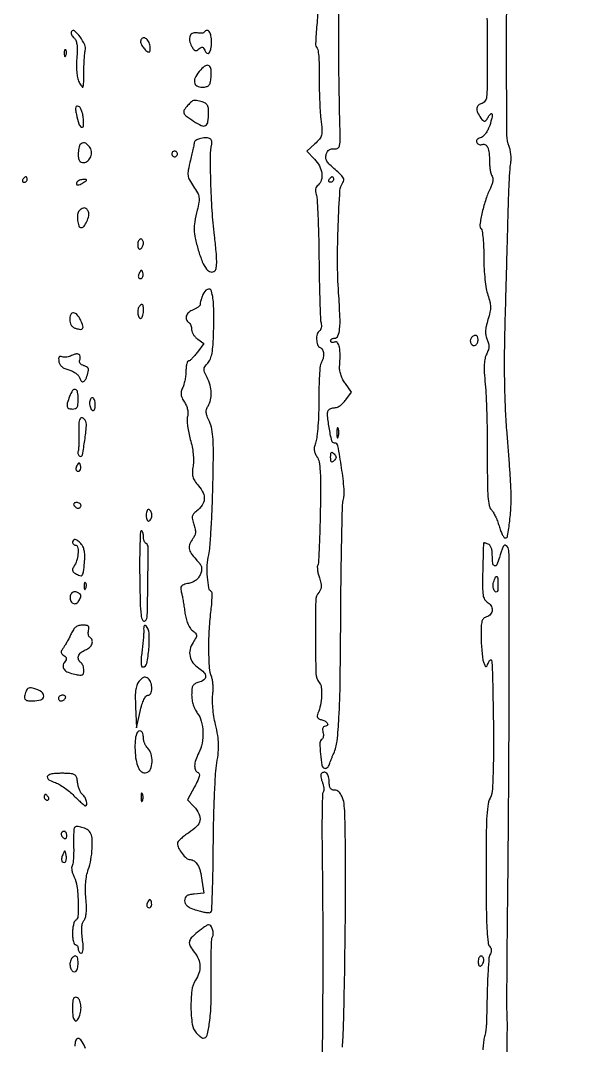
# Model space of a CAD drawing. Extents: x 0 to 5034, y 0 to 2560.
# Drawn here: x 352.7 to 552.5, y 1279.4 to 1641.1 of the extents above; entities that cross this region are included whole.
import ezdxf

# ---------------------------------------------------------------- set-up
doc = ezdxf.new("R2010")
doc.units = 0

msp = doc.modelspace()

# ---------------------------------------------------------------- linework, layer by layer
for points in [[(1321.157236, 2312.214958, -0.000002), (1342.798547, 2311.977339, -0.000002), (1365, 2311.733402, -0.001584)], [(524.231731, 1268.275693, -0.000329), (524.261551, 1279.4983, -0.001846), (524.303604, 1285.5, 0.004924), (524.304766, 1286.865694, 0.002888), (524.280622, 1288.5, 0.002888), (524.237591, 1290.134284, 0.004914), (524.180297, 1291.5, -0.014358), (524.129306, 1293.712624, -0.000288), (524.199388, 1304.928125, -0.000683), (524.306698, 1318.029339, -0.000459), (524.463516, 1333, 0.000749), (524.634534, 1350.283462, 0.000472), (524.785012, 1370.471875, 0.000473), (524.895484, 1390.328137, 0.000869), (524.94203, 1406.5, -0.000002), (524.957967, 1420.439069, -0.000002), (524.972858, 1433.372917, -0.000002), (524.985445, 1444.229163, -0.000017), (524.99096, 1448.833333, 0.016378), (524.825378, 1454.084874, 0.212139), (523.938335, 1455.778982, 0.498299), (522.811728, 1455.486256, 0.029628), (521.475594, 1451.620475, -0.028872), (520.597081, 1449.06622, -0.406506), (519.788257, 1448.715068, -0.286798), (519.135919, 1449.573917, -0.022749), (519, 1452.559678, 0.037671), (518.89776, 1453.914752, 0.056352), (518.589168, 1455.060016, 0.069637), (518.111109, 1455.905051, 0.138501), (517.5, 1456.361626, 0.013838), (516.918401, 1456.566531, 0.022587), (516.413895, 1456.703929, 0.018613), (516.014137, 1456.77812, 0.343267), (515.909005, 1456.718615, 0.091206), (515.869859, 1456.537192, 0.000194), (515.783464, 1453.678985, 0.001326), (515.695939, 1450.459172, 0.000822), (515.609412, 1446.677929, 0.005253), (515.549597, 1441.103017, 0.036687), (515.748386, 1438.389145, 0.085397), (516.255954, 1436.84115, 0.149136), (517.200407, 1435.892746, -0.129451), (518.502532, 1434.682441, -0.15193), (518.938884, 1433.061118, -0.165669), (518.369305, 1431.579469, -0.156166), (517, 1430.710251, 0.126783), (515.944437, 1430.122584, 0.139489), (515.350592, 1429.116878, 0.058749), (515.092263, 1427.268138, 0.007935), (515.070285, 1423.34362, 0.010661), (515.157719, 1420.576886, 0.011987), (515.362181, 1417.922813, 0.011307), (515.640551, 1415.679754, 0.061333), (515.965276, 1414.5, 0.014696), (516.508402, 1413.285422, 0.360125), (516.82094, 1413.142247, 0.22476), (517.143811, 1413.416374, 0.007479), (517.831604, 1415, -0.207569), (518.319431, 1415.469912, -0.463863), (518.711373, 1415.250019, -0.038068), (518.938072, 1413.28357, -0.003716), (519.087586, 1408.5, -0.002915), (519.402587, 1390.98552, -0.008217), (519.350173, 1378.741032, -0.007918), (519.030184, 1369.990345, -0.095968), (518.222466, 1366.742348, 0.076045), (517.387647, 1363.874729, 0.022491), (516.991404, 1359.306175, 0.009946), (516.819641, 1351.374181, 0.001093), (516.827399, 1333.179179, 0.004334), (516.914484, 1325.460569, 0.010962), (517.14947, 1319.852085, 0.009333), (517.48885, 1315.74589, 0.148987), (518.022421, 1314.472984, -0.070761), (518.417064, 1313.831377, -0.073533), (518.61061, 1313.113504, -0.077728), (518.583291, 1312.406078, -0.095281), (518.33609, 1311.793805, 0.122023), (517.825391, 1310.307053, 0.007509), (517.481586, 1305.606321, 0.008097), (517.19851, 1298.837441, 0.002415), (516.983758, 1288.5, -0.012493), (516.916544, 1286.858599, -0.012765), (516.767611, 1285.234375, -0.012611), (516.566946, 1283.832633, -0.050794), (516.337486, 1283, 0.057315), (516.09763, 1282.083267, 0.008446), (515.859188, 1280.178125, 0.009436), (515.657116, 1277.907168, 0.007984)], [(457.75722, 1646.235704, 0.00698), (457.129636, 1639.608548, 0.006686), (456.681901, 1632.944432, 0.183465), (457.207201, 1631.299919, -0.138357), (457.575672, 1630.421325, -0.010819), (457.833214, 1627.867385, -0.014094), (457.990921, 1624.758079, -0.010297), (457.997481, 1621.299919, 0.007932), (457.986657, 1617.479, 0.005938), (458.09149, 1613.270979, 0.006006), (458.284917, 1609.310071, 0.013643), (458.548581, 1606.324692, -0.010437), (458.912393, 1602.486357, -0.076889), (458.765998, 1600.656817, -0.113689), (458.081131, 1599.273556, -0.034327), (456.46434, 1597.554531), (453.664448, 1594.959679), (456.332224, 1592.175121, -0.070074), (458.059749, 1589.775984, -0.088), (458.890563, 1587.169756, -0.105139), (458.709008, 1584.79985, -0.149117), (457.554202, 1583.044983, 0.078024), (456.967507, 1582.379205, 0.093899), (456.659059, 1581.60551, 0.084388), (456.637736, 1580.707097, 0.051057), (456.898239, 1579.672539, -0.073536), (457.220121, 1578.099919, -0.002803), (457.516406, 1572.116308, -0.00498), (457.757407, 1565.011923, -0.003482), (457.893507, 1557, 0.002313), (458.010832, 1548.990284, 0.003317), (458.194739, 1541.892984, 0.001797), (458.411544, 1535.895607, 0.050953), (458.630497, 1534.359094, -0.051341), (458.753568, 1533.490621, -0.057902), (458.688357, 1532.650822, -0.066326), (458.456012, 1531.962694, -0.140701), (458.081027, 1531.550077, 0.190838), (457.24671, 1530.429692, 0.076934), (457.034832, 1528.500238, 0.078414), (457.414582, 1526.633572, 0.215021), (458.339724, 1525.699877, -0.19584), (459.156355, 1524.934223, -0.095712), (459.501425, 1523.524005, -0.078461), (459.316227, 1521.807321, -0.072504), (458.611169, 1520.179876, 0.118282), (458.296326, 1519.223738, 0.005639), (458.054203, 1515.836243, 0.008981), (457.882953, 1511.772275, 0.006322), (457.830303, 1507.197457, -0.008389), (457.756671, 1502.490635, -0.009761), (457.524317, 1498.021321, -0.008879), (457.187668, 1494.258129, -0.056309), (456.769997, 1492.385763, 0.029314), (456.30535, 1490.728597, 0.073162), (456.219241, 1489.47701, 0.084338), (456.498564, 1488.362901, 0.049311), (457.175106, 1487.160389, -0.111589), (457.929723, 1485.318058, -0.026905), (458.302916, 1482.020689, -0.015974), (458.444589, 1476.766618, -0.003243), (458.337656, 1467.446535, -0.002996), (458.17441, 1460.631932, -0.004611), (457.943457, 1454.738062, -0.001643), (457.681462, 1449.672404, -0.125303), (457.439654, 1448.902358, 0.14555), (457.283454, 1448.325656, 0.026166), (457.369888, 1447.203702, 0.02629), (457.617212, 1445.858123, 0.021111), (458.019225, 1444.441748, -0.02071), (458.542522, 1442.603667, -0.064929), (458.678465, 1441.329255, -0.091951), (458.467218, 1440.322324, -0.07578), (457.900735, 1439.380393, 0.169199), (456.739834, 1436.272658, 0.006154), (456.612084, 1423.459648, 0.006182), (456.80039, 1410.652002, 0.167968), (457.975182, 1407.529904, -0.148538), (458.682567, 1405.846484, -0.035953), (458.77726, 1402.793711, -0.037019), (458.393775, 1399.47003, -0.055941), (457.53196, 1396.690345, 0.060231), (457.260176, 1395.786487, 0.173301), (457.370222, 1395.150804, 0.155436), (457.872189, 1394.68525, 0.045932), (458.870119, 1394.323714, -0.069577), (460.217397, 1393.762479, -0.157782), (460.940405, 1392.945042, -0.348296), (460.767758, 1392.293745, -0.161729), (459.883369, 1392, 0.196983), (459.496111, 1391.841275, 0.126681), (459.242817, 1391.419485, 0.086541), (459.167635, 1390.775012, 0.049856), (459.289489, 1390.000996, -0.043736), (459.42615, 1389.196966, -0.053176), (459.406826, 1388.433544, -0.06218), (459.246094, 1387.818859, -0.160677), (458.954858, 1387.472101, 0.259229), (458.234242, 1386.183597, 0.0217), (458.395579, 1382.227125, 0.021388), (458.896482, 1378.301669, 0.276586), (459.81901, 1377.226997, 0.15334), (460.31454, 1377.218353, 0.099253), (460.826007, 1377.48771, 0.081533), (461.27612, 1377.995248, 0.062789), (461.590152, 1378.666842, -0.009841), (461.881363, 1379.512464, -0.00522), (462.273626, 1380.54901, -0.005192), (462.696944, 1381.600912, -0.00802), (463.086672, 1382.5, 0.078553), (464.283265, 1386.852752, 0.01525), (464.944736, 1395.001533, 0.009422), (465.357453, 1408.035097, 0.001795), (465.576163, 1431.755386, -0.001631), (465.704826, 1446.224727, -0.00245), (465.920127, 1458.847314, -0.000986), (466.179074, 1469.666926, -0.055056), (466.452596, 1471.66715, 0.08428), (466.766884, 1475.701688, 0.014883), (465.853175, 1483.267666, 0.008098), (464.55244, 1491.024553, 0.361762), (463.380691, 1492, -0.349922), (462.380697, 1492.797489, -0.015485), (461.468677, 1497.454085, -0.017324), (460.864074, 1502.15929, -0.223239), (461.449642, 1503.782976, -0.084531), (461.825504, 1504.049459, -0.036488), (462.398535, 1504.275106, -0.03477), (463.057915, 1504.431357, -0.038777), (463.708849, 1504.487246, 0.122399), (464.451788, 1504.678312, 0.038919), (465.419207, 1505.302644, 0.03619), (466.428495, 1506.193683, 0.033257), (467.329907, 1507.24516), (469.383274, 1509.990319), (467.183781, 1512.965293, -0.041381), (466.346837, 1514.31844, -0.033857), (465.678597, 1515.883593, -0.035019), (465.25717, 1517.431446, -0.066177), (465.175032, 1518.720134, 0.015365), (465.335772, 1522.972592, 0.048215), (465.081109, 1525.81671, 0.102707), (464.455137, 1527.338021, 0.348725), (463.5, 1527.638374, -0.055937), (462.925634, 1527.488865, -0.100118), (462.440625, 1527.516384, -0.147206), (462.122486, 1527.710807, -0.184534), (462, 1528.031385, -0.141461), (462.106637, 1528.400756, -0.099792), (462.40638, 1528.715469, -0.084744), (462.854643, 1528.927461, -0.068272), (463.383423, 1529, 0.301428), (464.583059, 1529.795486, 0.07775), (465.174198, 1532.164446, 0.033158), (465.276592, 1536.603798, 0.005734), (464.816882, 1545, -0.015858), (464.433472, 1556.124713, -0.01056), (464.667982, 1568.881157, -0.005071), (465.2731, 1581.06077, -0.154672), (466.353172, 1583.872967, 0.163665), (466.660374, 1584.716765, 0.141667), (466.420129, 1585.631793, 0.068498), (465.498404, 1586.783331, 0.015155), (463.608605, 1588.470139, -0.01772), (461.667788, 1590.220456, -0.069281), (460.676144, 1591.489809, -0.112634), (460.32078, 1592.636498, -0.096177), (460.466988, 1593.895989, -0.060464), (460.911685, 1594.870478, -0.109378), (461.517273, 1595.499043, -0.113307), (462.315525, 1595.799938, -0.068066), (463.332882, 1595.798817, 0.174662), (464.536885, 1596.053947, 0.213284), (465.177089, 1596.99806, 0.047284), (465.367014, 1599.334572, 0.00275), (465.23163, 1606.5, -0.002892), (464.892125, 1624.742451, -0.005208), (464.856086, 1639.70261, -0.00623), (465.117193, 1652.458281, -0.008629)], [(517.107323, 1641.94515, -0.004199), (517.179404, 1633.653423, -0.000589), (517.165238, 1617.60729, -0.024284), (516.989557, 1614.139637, -0.145707), (516.354496, 1612.588311, -0.160632), (514.995874, 1611.709172, 0.161852), (513.915108, 1611.006175, 0.185652), (513.545882, 1609.83766, 0.109516), (514.015651, 1608.199281, 0.040758), (515.333837, 1606.182334, 0.080682), (515.906129, 1605.649788, 0.254563), (516.410633, 1605.604317, 0.141733), (516.938632, 1606.040305, 0.023106), (517.643167, 1607.182334, -0.091333), (518.483012, 1608.20257, -0.620994), (518.930281, 1608.007368, -0.079871), (518.731509, 1606.232788, -0.019009), (517.82471, 1603.39179, -0.043058), (517.232615, 1602.111037, -0.042853), (516.429097, 1600.948434, -0.046332), (515.546397, 1600.061494, -0.110299), (514.724095, 1599.6381, 0.058318), (514.007141, 1599.358136, 0.110629), (513.539083, 1598.956519, 0.15182), (513.372475, 1598.485445, 0.149137), (513.500535, 1597.999134, 0.097917), (513.868077, 1597.603644, 0.08117), (514.382759, 1597.345553, 0.079579), (514.962695, 1597.261459, 0.088124), (515.518392, 1597.368684, -0.239889), (516.574946, 1597.257899, -0.154362), (517.37473, 1596.287155, -0.072353), (517.862588, 1594.279477, -0.022441), (518.015313, 1591.168213, 0.020814), (518.084217, 1589.664677, 0.021155), (518.277863, 1588.180278, 0.021503), (518.555629, 1586.908464, 0.076849), (518.887599, 1586.147629, -0.117682), (519.142865, 1585.403671, -0.057049), (519.124932, 1584.392089, -0.048188), (518.851777, 1583.214881, -0.034623), (518.333859, 1581.967416, 0.036457), (516.739977, 1578.088311, 0.023601), (515.446052, 1573.409058, 0.016426), (514.602614, 1569.017279, 0.237128), (515.070629, 1567.55, -0.162789), (515.438347, 1566.792013, -0.009348), (515.726997, 1564.18412, -0.01346), (515.93243, 1561.00954, -0.009426), (516, 1557.425727, 0.012601), (516.099711, 1553.46983, 0.014282), (516.399076, 1549.686459, 0.015149), (516.850862, 1546.42913, 0.042794), (517.426764, 1544.207573, -0.024365), (518.130111, 1541.854598, -0.059428), (518.351813, 1540.061637, -0.055341), (518.152388, 1538.191922, -0.018878), (517.464097, 1535.546963, 0.01809), (516.839481, 1533.162122, 0.045781), (516.610036, 1531.386158, 0.059636), (516.732408, 1529.899836, 0.056622), (517.20174, 1528.456573, -0.040913), (517.680694, 1527.126937, -0.075497), (517.810264, 1525.987793, -0.074584), (517.596182, 1524.852259, -0.039061), (517.017234, 1523.532201, 0.072557), (516.433937, 1521.916903, 0.03837), (516.167839, 1519.798759, 0.026549), (516.181722, 1516.915276, 0.009355), (516.498322, 1512.790744, -0.012809), (516.800504, 1508.462483, -0.00385), (517.040713, 1501.863894, -0.003856), (517.196181, 1494.453236, -0.004175), (517.231647, 1487.235277, 0.003255), (517.259563, 1478.151941, 0.016444), (517.474843, 1473.085965, 0.026536), (517.878622, 1469.958932, 0.152139), (518.6464, 1468.496457, -0.066183), (519.296465, 1467.647039, -0.019989), (520.049889, 1466.203654, -0.019645), (520.773575, 1464.500639, -0.020182), (521.354224, 1462.76118, 0.0194), (521.89636, 1461.128601, 0.028828), (522.506375, 1459.751722, 0.028155), (523.102608, 1458.736417, 0.250956), (523.543975, 1458.5, 0.368907), (524.407851, 1459.237786, 0.010283), (525.128001, 1464.478461, 0.018727), (525.589982, 1470.348039, 0.021165), (525.583047, 1476, 0.005689), (525.415488, 1479.047434, 0.001243), (525.054231, 1484.290625, 0.001294), (524.605549, 1490.3539, 0.001241), (524.11939, 1496.5, -0.009841), (523.636938, 1504.304665, -0.006441), (523.373975, 1513.315605, -0.005975), (523.331234, 1523.159669, -0.005154), (523.516518, 1533.5, 0.000208), (523.783344, 1543.09269, 0.000152), (524.071752, 1553.7375, 0.000154), (524.338679, 1563.817702, 0.000342), (524.534485, 1571.5, -0.002752), (524.727138, 1577.855778, -0.003499), (524.978238, 1583.71844, -0.002746), (525.250022, 1588.628527, -0.028846), (525.487838, 1590.626605, 0.040988), (525.620731, 1592.033032, 0.025994), (525.555366, 1593.678829, 0.026058), (525.320759, 1595.299331, 0.043071), (524.936266, 1596.626605, -0.090073), (524.166642, 1600.663341, -0.001314), (524.017636, 1625.077201, -0.003809), (524.112753, 1648.03588, -0.015462)], [(466.122833, 1278.809222, 0.013555), (466.516196, 1285.679494, 0.002685), (466.820749, 1298, 0.001702), (467.122149, 1316.906488, 0.002384), (467.253373, 1333.798413, 0.002688), (467.218128, 1348.639955, 0.004335), (467.010613, 1361.276649, 0.029667), (466.711765, 1364.808776, 0.067985), (465.976501, 1367.370693, 0.105541), (464.850992, 1368.928876, 0.185101), (463.38742, 1369.494665, -0.091669), (462.494127, 1369.66244, -0.158176), (461.912699, 1370.134771, -0.110981), (461.593665, 1370.998693, -0.033186), (461.5, 1372.408367, 0.059895), (461.282941, 1374.213865, 0.125861), (460.622925, 1375.452162, 0.219846), (459.71118, 1375.835369, 0.189851), (458.751344, 1375.418011, 0.183643), (458.571205, 1375.016957, 0.0404), (458.587984, 1374.248732, 0.036945), (458.755561, 1373.308902, 0.028261), (459.070998, 1372.313261, -0.033696), (459.384115, 1371.28634, -0.036371), (459.546578, 1370.252538, -0.039114), (459.551043, 1369.355139, -0.120671), (459.365344, 1368.782122, 0.133149), (459.109431, 1367.920876, 0.001662), (458.989179, 1362.131441, 0.004756), (458.935806, 1355.401883, 0.003081), (458.996092, 1347.616038, -0.002508), (459.19999, 1324.676021, -0.001964), (459.1986, 1299.782327, -0.002001), (459.01122, 1276.315471, -0.004202)], [(375.611648, 1278.387032, 0.036797), (374.415114, 1280.746433, 0.141709), (373.220475, 1281.851247, 0.382045), (372.344548, 1281.613486, 0.12993), (371.896533, 1280.25, 0.015221), (371.865624, 1279.170134, 0.001776)]]:
    msp.add_lwpolyline(points, format="xyb")
for points in [[(370.637017, 1637.221699, 0.148108), (370.511897, 1636.750403, 0.082758), (370.630652, 1636.163731, 0.070093), (370.967614, 1635.553932, 0.05839), (371.47896, 1635.017461, -0.123844), (372.146029, 1634.1057, -0.061841), (372.518294, 1632.715725, -0.039477), (372.638972, 1630.681138, -0.01265), (372.502768, 1627.654155, 0.016411), (372.394235, 1624.75716, 0.02983), (372.524472, 1622.392189, 0.036831), (372.887976, 1620.484429, 0.064487), (373.499383, 1619, 0.027398), (374.358046, 1617.672909, 0.583487), (374.731626, 1617.715927, 0.095325), (374.924295, 1618.621215, 0.00286), (374.978219, 1622.5, -0.006962), (375.032246, 1624.943758, -0.0075), (375.15386, 1627.325, -0.007142), (375.317941, 1629.363671, -0.03524), (375.507209, 1630.5, 0.170809), (375.299486, 1632.512426, 0.046484), (373.647268, 1635.305919, 0.056199), (371.74837, 1637.388524, 0.463608)], [(395, 1633.7, 0.120762), (395.269738, 1632.59947, 0.052673), (396.107029, 1631.337984, 0.052786), (397.15279, 1630.315583, 0.168732), (398.061328, 1630, 0.332265), (398.284443, 1630.166666, 0.053652), (398.388006, 1630.734375, 0.041384), (398.380352, 1631.541527, 0.024175), (398.244751, 1632.5, 0.104617), (397.595743, 1634.046422, 0.153881), (396.439783, 1634.942818, 0.283173), (395.455227, 1634.745628, 0.208242)], [(417.568102, 1637.110192, -0.151671), (417.205379, 1636.794505, -0.064805), (416.581835, 1636.611349, -0.055776), (415.813469, 1636.576877, -0.047329), (415.011156, 1636.707334, 0.152393), (413.475244, 1636.635583, 0.206758), (412.477825, 1635.693433, 0.148384), (412.29015, 1634.017211, 0.077222), (412.992735, 1632.013574, 0.031386), (413.642106, 1630.964218, 0.149576), (414.194114, 1630.538499, 0.201965), (414.790291, 1630.561509, 0.063982), (415.557906, 1631.048057, -0.040242), (416.302862, 1631.571256, -0.187122), (416.811927, 1631.654389, -0.20354), (417.217071, 1631.371417, -0.048315), (417.592952, 1630.618368, 0.143859), (418.357528, 1629.617122, 0.395872), (419.162239, 1629.714978, 0.134333), (419.807604, 1631.126504, 0.040464), (420, 1633.5, 0.043976), (419.805508, 1635.707088, 0.104632), (419.19107, 1637.226463, 0.273459), (418.380487, 1637.612167, 0.236118)], [(368.078947, 1629.416667, 0.018894), (368.137993, 1628.670344, 0.168741), (368.279315, 1628.37858, 0.470617), (368.461564, 1628.395823, 0.054073), (368.683114, 1628.8125, 0.051402), (368.839148, 1629.359369, 0.05415), (368.876576, 1629.916927, 0.060344), (368.797407, 1630.402231, 0.126455), (368.604167, 1630.729167, 0.296942), (368.385309, 1630.77538, 0.208169), (368.200665, 1630.592839, 0.077125), (368.089945, 1630.112848, 0.028489)], [(416.186756, 1623.698793, 0.057304), (414.421029, 1621.325784, 0.15537), (413.974825, 1619.301428, 0.249896), (414.83219, 1617.995914, 0.136238), (416.75, 1617.548614, 0.045572), (418.232661, 1617.746601, 0.154603), (419.064151, 1618.234464, 0.130775), (419.542142, 1619.167728, 0.028911), (419.822842, 1620.958793, 0.040251), (419.87118, 1623.769846, 0.218836), (419.166846, 1625.077262, 0.309653), (417.938502, 1625.132816, 0.065399)], [(372.366964, 1607.915179, 0.024163), (373.177986, 1604.68118, 0.184451), (374.120874, 1603.463347, 0.557662), (374.813514, 1603.815402, 0.040954), (374.816826, 1606.4227, 0.030288), (374.592624, 1608.000536, 0.043003), (374.190761, 1609.358798, 0.050689), (373.674556, 1610.362793, 0.170815), (373.098214, 1610.806629, 0.143414), (372.468748, 1610.827401, 0.274389), (372.123912, 1610.481116, 0.09696), (372.077155, 1609.622308, 0.014618)], [(411.654988, 1611.171259, 0.037101), (410.369826, 1609.520109, 0.238622), (410.248288, 1608.501392, 0.145142), (410.99878, 1607.489204, 0.011918), (413.703154, 1605.555744, 0.036823), (416.405121, 1603.997075, 0.249288), (417.896589, 1604.055265, 0.231322), (418.755997, 1605.342884, 0.032262), (418.984687, 1608.633369, 0.035258), (418.881468, 1610.204579, 0.101075), (418.520978, 1611.231662, 0.124625), (417.840203, 1611.910277, 0.068608), (416.75, 1612.369714, 0.013844), (414.679072, 1612.863686, 0.10981), (413.700278, 1612.851668, 0.12963), (412.891292, 1612.421365, 0.022145)], [(415.75, 1599.321113, 0.033341), (415.077447, 1599.092365, 0.043894), (414.503599, 1598.791983, 0.050633), (414.09686, 1598.468985, 0.188662), (413.964378, 1598.176676, -0.039243), (413.902643, 1597.708256, -0.001579), (413.540613, 1596.031466, -0.002764), (413.094248, 1594.047758, -0.001953), (412.571794, 1591.824058, 0.011592), (411.804345, 1588.249469, 0.076814), (411.740701, 1586.430553, 0.096529), (412.245321, 1584.859625, 0.023397), (413.677666, 1582.523729, -0.022728), (415.059636, 1580.276741, -0.088042), (415.588068, 1578.735594, -0.081663), (415.574099, 1577.047811, -0.017931), (414.97567, 1574.199671, 0.016653), (414.098262, 1570.076157, 0.050519), (413.882485, 1567.219805, 0.049118), (414.241199, 1564.334968, 0.015095), (415.336504, 1560.081877, 0.025005), (416.758396, 1555.960829, 0.072824), (418.270501, 1553.366007, 0.160429), (419.760916, 1552.39033, 0.267863), (421.167452, 1552.767452, 0.167744), (421.699881, 1553.861261, 0.032643), (421.82306, 1556.084534, 0.021171), (421.642141, 1559.54388, 0.005165), (421.043937, 1565.224595, -0.012463), (420.241428, 1574.085336, -0.008837), (419.765183, 1584.056927, -0.007099), (419.620458, 1593.185509, -0.053817), (420.074896, 1597.461685, 0.136605), (420.002531, 1598.705271, 0.211862), (419.28339, 1599.481558, 0.126424), (417.860622, 1599.703186, 0.041074)], [(373.666667, 1597.333333, 0.12431), (373.408273, 1596.900353, 0.025624), (373.195833, 1596.030208, 0.025482), (373.048954, 1594.96693, 0.021582), (373, 1593.833333, 0.034738), (373.095737, 1592.457001, 0.115437), (373.420525, 1591.616516, 0.158823), (374.013824, 1591.158737, 0.085748), (374.932612, 1591, 0.178872), (376.429256, 1591.553114, 0.128809), (377.453795, 1593.029712, 0.119325), (377.667449, 1594.914879, 0.142975), (376.960174, 1596.547988, 0.041616), (376.02411, 1597.501989, 0.119976), (375.204969, 1597.92107, 0.161303), (374.436586, 1597.855003, 0.095231)], [(406, 1594, 0.099038), (406.076342, 1593.618362, 0.097945), (406.29375, 1593.29375, 0.097945), (406.618362, 1593.076342, 0.099038), (407, 1593, 0.099038), (407.381638, 1593.076342, 0.097945), (407.70625, 1593.29375, 0.097945), (407.923658, 1593.618362, 0.099038), (408, 1594, 0.099038), (407.923658, 1594.381638, 0.097945), (407.70625, 1594.70625, 0.097945), (407.381638, 1594.923658, 0.099038), (407, 1595, 0.099038), (406.618362, 1594.923658, 0.097945), (406.29375, 1594.70625, 0.097945), (406.076342, 1594.381638, 0.099038)], [(353.5, 1585, 0.082592), (353.343488, 1584.6179, 0.161196), (353.3746, 1584.29375, 0.182303), (353.586039, 1584.078288, 0.108972), (353.940983, 1584, 0.093332), (354.345238, 1584.076123, 0.09642), (354.688914, 1584.29375, 0.099167), (354.918938, 1584.618444, 0.105053), (355, 1585, 0.042167), (354.967655, 1585.382849, 0.061769), (354.870461, 1585.70625, 0.081139), (354.727648, 1585.92554, 0.210953), (354.559017, 1586, 0.151918), (354.34829, 1585.934461, 0.038439), (354.066025, 1585.70625, 0.035638), (353.768994, 1585.382774, 0.029505)], [(372.5, 1584, 0.175918), (372.366526, 1583.359022, 0.372932), (372.722292, 1583.050802, 0.110887), (373.680839, 1583.266028, 0.03301), (375, 1584, 0.010223), (375.842749, 1584.569384, 0.295079), (375.935744, 1584.800669, 0.343021), (375.761472, 1584.953006, 0.012098), (374.809017, 1584.984687, 0.053738), (374.116349, 1584.916365, 0.049393), (373.433213, 1584.701752, 0.052761), (372.859627, 1584.382022, 0.101161)], [(463, 1585, -0.105053), (462.918938, 1584.618444, -0.099167), (462.688914, 1584.29375, -0.09642), (462.345238, 1584.076123, -0.093332), (461.940983, 1584, -0.108972), (461.586039, 1584.078288, -0.182303), (461.3746, 1584.29375, -0.161196), (461.343488, 1584.6179, -0.082592), (461.5, 1585, -0.029505), (461.768994, 1585.382774, -0.035638), (462.066025, 1585.70625, -0.038439), (462.34829, 1585.934461, -0.151918), (462.559017, 1586, -0.210953), (462.727648, 1585.92554, -0.081139), (462.870461, 1585.70625, -0.061769), (462.967655, 1585.382849, -0.042167)], [(373.348514, 1573.948514, 0.17433), (372.748994, 1572.675741, 0.054455), (372.778529, 1570.533214, 0.056729), (373.247103, 1568.584058, 0.315246), (374.081393, 1568, 0.238058), (375.074699, 1568.501341, 0.0527), (376.069003, 1570.195773, 0.052687), (376.716839, 1572.150128, 0.146335), (376.608388, 1573.578141, 0.086896), (376.030741, 1574.542319, 0.188316), (375.278913, 1574.938907, 0.163374), (374.375571, 1574.745653, 0.062771)], [(394, 1561.940983, 0.047867), (394.071541, 1561.195401, 0.104212), (394.29375, 1560.66835, 0.181468), (394.621877, 1560.441401, 0.202618), (395, 1560.5, 0.08825), (395.382836, 1560.842344, 0.053305), (395.70625, 1561.359775, 0.051278), (395.925833, 1561.961978, 0.061875), (396, 1562.559017, 0.067639), (395.925146, 1563.109818, 0.08433), (395.70625, 1563.576711, 0.09965), (395.38134, 1563.888931, 0.142666), (395, 1564, 0.195654), (394.618015, 1563.844577, 0.086673), (394.29375, 1563.395164, 0.066561), (394.073608, 1562.729059, 0.0466)], [(394.582949, 1552.134215, 0.052326), (394.327923, 1551.604943, 0.061761), (394.20609, 1551.06291, 0.07231), (394.228156, 1550.59012, 0.149701), (394.399864, 1550.266802, 0.208213), (395.031223, 1550.018401, 0.228122), (395.610436, 1550.323111, 0.143258), (395.913564, 1551.144952, 0.097944), (395.787251, 1552.138246, 0.033951), (395.536207, 1552.749629, 0.286646), (395.294341, 1552.899578, 0.233206), (395.012891, 1552.759582, 0.024362)], [(416.975249, 1544.4349, 0.011216), (416.601912, 1543.382474, 0.012132), (416.286479, 1542.341401, 0.011699), (416.059142, 1541.438034, 0.055843), (416, 1540.910149, -0.185462), (415.83355, 1540.476838, -0.046244), (415.265625, 1539.953187, -0.040966), (414.457084, 1539.434307, -0.031347), (413.5, 1539, 0.087261), (411.966523, 1538.086196, 0.135206), (411.113662, 1536.81389, 0.175649), (411.147266, 1535.521727, 0.16227), (412, 1534.5, -0.108992), (412.38346, 1534.127649, -0.050738), (412.70625, 1533.510007, -0.046902), (412.9259, 1532.764304, -0.048217), (413, 1531.997687, 0.091829), (413.153672, 1531.168015, 0.04886), (413.622597, 1530.230831, 0.046381), (414.308643, 1529.336335, 0.053255), (415.119479, 1528.628867), (417.238958, 1527.144326), (415.051385, 1524.072163, -0.018687), (414.145535, 1522.895653, -0.024887), (413.232664, 1521.902448, -0.023646), (412.418234, 1521.172905, -0.172478), (411.931906, 1521, 0.285636), (411.571925, 1520.776084, 0.048608), (411.273747, 1519.985697, 0.040425), (411.067537, 1518.870232, 0.025504), (411, 1517.547053, -0.027631), (410.916751, 1516.041769, -0.019709), (410.664581, 1514.372246, -0.019979), (410.296433, 1512.794776, -0.039595), (409.858149, 1511.588017, 0.042366), (409.358071, 1510.187007, 0.093122), (409.276034, 1509.056743, 0.085384), (409.609558, 1507.912442, 0.03153), (410.442917, 1506.446775, -0.042904), (411.132796, 1505.166623, -0.049492), (411.555135, 1503.846464, -0.052545), (411.693516, 1502.542521, -0.061739), (411.541666, 1501.309988, 0.071478), (411.404231, 1499.98288, 0.020493), (411.570865, 1497.917412, 0.020177), (411.953088, 1495.576196, 0.020185), (412.522756, 1493.273726, -0.021115), (413.157406, 1490.688005, -0.024321), (413.536497, 1488.176814, -0.026328), (413.649024, 1485.860981, -0.040842), (413.477794, 1483.868563, 0.030614), (413.246069, 1481.693976, 0.079993), (413.425403, 1480.137266, 0.078169), (414.087669, 1478.694605, 0.028289), (415.443185, 1476.885152, -0.063328), (417.042268, 1474.406859, -0.132763), (417.455434, 1472.16873, -0.135657), (416.682888, 1470.059559, -0.067444), (414.715637, 1467.970821, 0.04419), (413.674696, 1466.963508, 0.129413), (413.238536, 1466.074467, 0.108056), (413.256546, 1464.988152, 0.025899), (413.764311, 1463.246253, -0.028006), (414.227408, 1461.632332, -0.071874), (414.324161, 1460.424487, -0.087784), (414.071732, 1459.387071, -0.058746), (413.451459, 1458.331252, 0.064938), (412.370839, 1456.438759, 0.134604), (412.166184, 1454.76311, 0.114778), (412.843864, 1453.039575, 0.040222), (414.535433, 1450.963015, -0.025772), (415.837358, 1449.455804, -0.092791), (416.416715, 1448.331639, -0.114229), (416.488144, 1447.20545, -0.049839), (416.095401, 1445.750923, -0.064938), (415.468424, 1444.583948, -0.070198), (414.57685, 1443.651276, -0.065667), (413.408403, 1442.956242, -0.047351), (411.962664, 1442.4918, 0.02462), (410.192964, 1442.010711, 0.153316), (409.436868, 1441.472153, 0.183739), (409.197496, 1440.652641, 0.038468), (409.434171, 1439.149173, -0.011759), (409.716064, 1437.823485, -0.00443), (410.05032, 1435.95632, -0.004385), (410.378401, 1433.91702, -0.005324), (410.648736, 1432, 0.029808), (411.026058, 1430.027905, 0.038338), (411.61579, 1428.27933, 0.043441), (412.368915, 1426.863106, 0.080868), (413.240429, 1425.902793, -0.028147), (414.404917, 1424.863331, -0.182395), (414.723632, 1424.159049, -0.145966), (414.534096, 1423.333762, -0.016104), (413.512931, 1421.660079, 0.086888), (412.446282, 1419.183599, 0.112475), (412.423221, 1416.717278, 0.1112), (413.473526, 1414.463809, 0.083473), (415.488255, 1412.599653, -0.059406), (417.317988, 1411.062512, -0.190005), (417.895359, 1409.60801, -0.244242), (417.273229, 1408.403496, -0.09252), (415.5, 1407.589356, 0.058836), (414.184736, 1407.089112, 0.146079), (413.453288, 1406.378309, 0.105143), (413.095438, 1405.221837, 0.022647), (413, 1403.115807, 0.039164), (413.137058, 1401.36868, 0.03672), (413.545273, 1399.6251, 0.038056), (414.181536, 1398.029624, 0.052793), (415, 1396.727129, -0.102432), (416.401293, 1393.915533, -0.055853), (416.96691, 1390.085562, -0.054247), (416.670967, 1386.058505, -0.074885), (415.493839, 1382.635693, 0.038081), (414.445044, 1380.186544, 0.073435), (414.060042, 1378.093034, 0.11137), (414.348209, 1376.566382, 0.208434), (415.25, 1375.723874, -0.264848), (415.67074, 1375.236889, -0.107885), (415.652425, 1374.330239, -0.05077), (415.146923, 1372.885544, -0.013136), (414.041035, 1370.677425), (411.58207, 1366.073769), (413.791035, 1363.722433, -0.072565), (415.575405, 1361.165648, -0.165551), (415.891137, 1358.863727, -0.149384), (414.734059, 1356.686002, -0.055741), (412, 1354.5, 0.021009), (410.468252, 1353.440545, 0.02784), (409.175, 1352.345077, 0.027588), (408.234249, 1351.349681, 0.17733), (408, 1350.709962, 0.120733), (408.39356, 1349.103848, 0.044953), (409.657339, 1347.134142, 0.043856), (411.194363, 1345.477479, 0.185894), (412.434259, 1345, -0.159758), (413.891125, 1344.522315, -0.104053), (415.081568, 1343.19144, -0.068276), (415.99504, 1340.944022, -0.028383), (416.624644, 1337.721865), (417.251904, 1333.145505), (413.875952, 1332.822752, 0.027596), (412.200332, 1332.568663, 0.099571), (411.212338, 1332.146095, 0.14976), (410.68565, 1331.482444, 0.093655), (410.5, 1330.5, 0.122294), (410.751924, 1329.485411, 0.105635), (411.458333, 1328.642035, 0.067245), (412.742145, 1327.891948, 0.022015), (414.804663, 1327.137996, 0.018029), (416.504214, 1326.666931, 0.025443), (418.049086, 1326.380297, 0.023653), (419.300063, 1326.273353, 0.208778), (419.804663, 1326.471196, 0.188507), (420.089122, 1327.120604, 0.001172), (420.335392, 1333.620556, 0.004541), (420.533073, 1341.093979, 0.002852), (420.63497, 1349.8332, -0.004324), (420.768837, 1358.99995, -0.004882), (421.059446, 1367.799254, -0.004476), (421.446428, 1375.273408, -0.026481), (421.890463, 1379.164261, 0.016403), (422.394701, 1382.910955, 0.033936), (422.492482, 1385.861332, 0.033276), (422.190469, 1388.834204, 0.015172), (421.421613, 1392.664261, -0.017391), (420.853366, 1395.561552, -0.015921), (420.468061, 1398.577828, -0.016247), (420.297123, 1401.299511, -0.046972), (420.41711, 1403.182294, 0.030359), (420.571744, 1404.774448, 0.023643), (420.552337, 1406.513686, 0.024181), (420.378241, 1408.137781, 0.052092), (420.056147, 1409.352322, -0.073107), (419.320097, 1412.685031, -0.014923), (419.068474, 1418.734632, -0.015922), (419.207167, 1425.628537, -0.017305), (419.786954, 1432.309601, 0.009848), (420.055781, 1434.949652, 0.015174), (420.173782, 1437.241739, 0.009514), (420.177656, 1439.118538, 0.255411), (419.939424, 1439.537438, -0.216375), (419.038486, 1440.879988, -0.023297), (418.585836, 1444.689264, -0.028787), (418.526195, 1448.910001, -0.044287), (419.006492, 1452.528968, 0.035385), (419.430695, 1455.34105, 0.004454), (419.861644, 1461.480972, 0.005216), (420.232819, 1468.79092, 0.004309), (420.479954, 1476.588596, 0.002767), (420.671613, 1487.519291, 0.016296), (420.5536, 1493.250239, 0.031626), (420.128289, 1496.88732, 0.06643), (419.255631, 1499.590125, -0.020708), (418.448819, 1501.479635, -0.069365), (418.150849, 1502.78971, -0.095863), (418.267867, 1503.88942, -0.065367), (418.790829, 1505.036672, 0.082482), (419.690819, 1507.203575, 0.066354), (419.934384, 1509.718407, 0.060644), (419.506162, 1512.421688, 0.049793), (418.4273, 1515.140587, -0.018635), (417.556276, 1516.990831, -0.113461), (417.371504, 1518.02522, -0.139255), (417.678215, 1518.932722, -0.033241), (418.676112, 1520.194602, 0.088417), (419.590062, 1521.655005, 0.049781), (420.176403, 1523.668772, 0.030695), (420.541418, 1526.633976, 0.00835), (420.751175, 1531.353675, 0.013587), (420.75611, 1540.467438, 0.063681), (419.954396, 1545.638203, 0.47344), (418.574425, 1546.230504, 0.184181)], [(394.666667, 1540.333333, 0.148246), (394.117117, 1539.305634, 0.068475), (394.025382, 1537.777653, 0.077107), (394.338097, 1536.446162, 0.305562), (395, 1536, 0.226478), (395.382936, 1536.182831, 0.074992), (395.70625, 1536.734375, 0.057076), (395.926884, 1537.542644, 0.038131), (396, 1538.5, 0.011827), (395.959636, 1540.206136, 0.146405), (395.746711, 1540.811817, 0.394613), (395.359821, 1540.886341, 0.056055)], [(370, 1535.567388, 0.061568), (370.134405, 1534.480015, 0.086534), (370.530979, 1533.588631, 0.091394), (371.185741, 1532.91813, 0.077067), (372.075361, 1532.476082, 0.040962), (373.81879, 1532.076222, 0.297778), (374.560414, 1532.421077, 0.223592), (374.670245, 1533.357486, 0.026089), (373.876926, 1535.370774, 0.066642), (372.686572, 1537.266832, 0.209597), (371.372612, 1537.924199, 0.309142), (370.374146, 1537.313442, 0.105938)], [(511.5, 1529, 0.144545), (511.228407, 1528.005022, 0.137775), (511.532901, 1527.000994, 0.173073), (512.249279, 1526.445281, 0.22115), (513.069098, 1526.542705, 0.159216), (513.740337, 1527.337303, 0.09745), (513.975841, 1528.552855, 0.119333), (513.719488, 1529.598328, 0.280205), (513.059017, 1530, 0.089642), (512.653442, 1529.926698, 0.053229), (512.2129, 1529.70625, 0.051032), (511.806203, 1529.382515, 0.06081)], [(370.667905, 1522.834026, -0.053079), (369.871849, 1522.493562, -0.042678), (368.96113, 1522.2968, -0.044184), (368.07799, 1522.262193, -0.079482), (367.370358, 1522.411375, 0.077185), (366.680716, 1522.560057, 0.253222), (366.272621, 1522.36906, 0.164373), (366.099139, 1521.829723, 0.032571), (366.181097, 1520.804162, 0.088964), (366.52257, 1519.781709, 0.090737), (367.196464, 1518.949671, 0.074633), (368.240831, 1518.294816, 0.039729), (369.686461, 1517.796979, -0.045778), (371.019977, 1517.319663, -0.053063), (372.175078, 1516.625299, -0.059055), (373.04651, 1515.788295, -0.095348), (373.535798, 1514.887209, 0.097961), (374.147316, 1513.774799, 0.369588), (374.871846, 1513.65428, 0.155808), (375.655971, 1514.551085, 0.029194), (376.415648, 1516.626035, 0.050642), (376.619833, 1517.679813, 0.144143), (376.475612, 1518.405731, 0.151468), (375.967871, 1518.915827, 0.057885), (375.023916, 1519.283495, -0.058299), (374.199266, 1519.605477, -0.114735), (373.67172, 1520.065546, -0.14054), (373.4638, 1520.642492, -0.108687), (373.564047, 1521.306309, 0.114317), (373.734323, 1522.525523, 0.254412), (373.231017, 1523.281901, 0.183905), (372.139737, 1523.415325, 0.067131)], [(369.975249, 1508.4349, 0.017605), (369.157383, 1506.032384, 0.130735), (369.11799, 1504.836023, 0.262002), (369.688346, 1504.210831, 0.079856), (371, 1504, 0.087745), (372.002462, 1504.177287, 0.177212), (372.607143, 1504.6875, 0.10769), (372.917816, 1505.67572, 0.022514), (373, 1507.5, 0.0419), (372.790974, 1509.989992, 0.283101), (372.010737, 1510.880913, 0.339584), (371.008859, 1510.509556, 0.049486)], [(377, 1506.059017, 0.046881), (377.074077, 1505.270704, 0.046318), (377.29375, 1504.50665, 0.050262), (377.616444, 1503.876024, 0.111412), (378, 1503.5, 0.253782), (378.384801, 1503.478234, 0.1651), (378.712684, 1503.794783, 0.083483), (378.931329, 1504.479336, 0.035659), (379, 1505.440983, 0.037227), (378.926934, 1506.420991, 0.055981), (378.70625, 1507.248289, 0.073461), (378.383082, 1507.813779, 0.230178), (378, 1508, 0.186414), (377.618213, 1507.852535, 0.089706), (377.29375, 1507.429836, 0.069539), (377.073784, 1506.801778, 0.049547)], [(373.196895, 1495.75, -0.009134), (373.252327, 1493.639161, -0.01073), (373.225371, 1491.638281, -0.009728), (373.133737, 1489.955029, -0.063215), (372.965393, 1489.125, 0.079212), (372.870915, 1488.568845, 0.088676), (372.960987, 1488.033574, 0.097596), (373.218523, 1487.602155, 0.121269), (373.603923, 1487.340359, 0.463801), (374.480879, 1487.8346, 0.011608), (375.336869, 1492.949257, 0.01494), (375.918936, 1498.090727, 0.160463), (375.436406, 1500.102898, 0.163826), (374.487599, 1500.889905, 0.383072), (373.693754, 1500.587497, 0.105331), (373.213584, 1498.820116, 0.024984)], [(464.194949, 1495.5, 0.012823), (464.235556, 1494.431793, 0.080377), (464.356533, 1493.900903, 0.597527), (464.51666, 1493.883358, 0.087174), (464.692991, 1494.269032, 0.037336), (464.832894, 1495.036634, 0.029507), (464.872264, 1495.880008, 0.030339), (464.814405, 1496.671085, 0.06278), (464.655937, 1497.269032, 0.31318), (464.47713, 1497.386009, 0.333666), (464.315079, 1497.257153, 0.052471), (464.212705, 1496.580113, 0.014395)], [(463.2, 1485.8, -0.051663), (462.601187, 1485.313616, -0.354955), (462.25, 1485.35, -0.180052), (462.04368, 1485.800928, -0.018208), (462, 1487, -0.018208), (462.04368, 1488.199072, -0.180052), (462.25, 1488.65, -0.354955), (462.601187, 1488.686384, -0.051663), (463.2, 1488.2, -0.049631), (463.734592, 1487.547259, -0.147822), (463.9, 1487, -0.147822), (463.734592, 1486.452741, -0.049631)], [(372.582949, 1484.134215, 0.052326), (372.327923, 1483.604943, 0.061761), (372.20609, 1483.06291, 0.07231), (372.228156, 1482.59012, 0.149701), (372.399864, 1482.266802, 0.208213), (373.031223, 1482.018401, 0.228122), (373.610436, 1482.323111, 0.143258), (373.913564, 1483.144952, 0.097944), (373.787251, 1484.138246, 0.033951), (373.536207, 1484.749629, 0.286646), (373.294341, 1484.899578, 0.233206), (373.012891, 1484.759582, 0.024362)], [(371.5, 1470, 0.06081), (371.806203, 1469.617485, 0.051032), (372.2129, 1469.29375, 0.053229), (372.653442, 1469.073302, 0.089642), (373.059017, 1469, 0.105429), (373.418051, 1469.076556, 0.099231), (373.723586, 1469.29375, 0.096318), (373.928382, 1469.618268, 0.092995), (374, 1470, 0.153634), (373.879982, 1470.381379, 0.097988), (373.542039, 1470.70625, 0.080552), (373.037096, 1470.925455, 0.062283), (372.440983, 1471, 0.066118), (371.889346, 1470.926733, 0.138808), (371.521475, 1470.70625, 0.191142), (371.392057, 1470.379648, 0.139169)], [(397, 1466.5, 0.034543), (397.068338, 1465.511996, 0.081563), (397.286475, 1464.809017, 0.162984), (397.614279, 1464.482113, 0.259199), (398, 1464.5, 0.085235), (398.382774, 1464.838188, 0.053414), (398.70625, 1465.342439, 0.051777), (398.925853, 1465.925537, 0.064269), (399, 1466.5, 0.064269), (398.925853, 1467.074463, 0.051777), (398.70625, 1467.657561, 0.053414), (398.382774, 1468.161812, 0.085235), (398, 1468.5, 0.259199), (397.614279, 1468.517887, 0.162984), (397.286475, 1468.190983, 0.081563), (397.068338, 1467.488004, 0.034543)], [(371, 1457, 0.099038), (371.076342, 1456.618362, 0.097945), (371.29375, 1456.29375, 0.097945), (371.618362, 1456.076342, 0.099038), (372, 1456, -0.35161), (372.781442, 1455.372952, -0.063545), (372.963971, 1453.382414, -0.054756), (372.611816, 1450.968738, -0.075275), (371.75, 1448.955919, 0.028998), (371.1528, 1447.854479, 0.131449), (371.025, 1447.141867, 0.172544), (371.284641, 1446.569199, 0.059282), (372, 1445.9848, 0.051388), (373.550769, 1445.208988, 0.315614), (374.369715, 1445.418323, 0.144378), (374.863098, 1446.516277, 0.011224), (375.230411, 1449.75, 0.021372), (375.337847, 1451.990354, 0.041519), (375.198707, 1453.774981, 0.052903), (374.815441, 1455.178885, 0.083144), (374.176117, 1456.25, 0.042437), (373.005354, 1457.412708, 0.116836), (371.971971, 1457.930509, 0.263689), (371.298021, 1457.733971, 0.195278)], [(394.675795, 1445.407874, 0.003149), (394.844551, 1435.805329, 0.023785), (395.168317, 1431.280511, 0.088844), (395.739886, 1429.407703, 0.508833), (396.604991, 1429.271658, 0.192914), (397.345953, 1431.003626, 0.002496), (397.564259, 1443.05314, 0.002057), (397.674065, 1455.239716, 0.26124), (396.962656, 1456.52308, -0.114546), (396.593297, 1456.889696, -0.049597), (396.28278, 1457.51343, -0.045547), (396.07128, 1458.272408, -0.045215), (396, 1459.059017, 0.036798), (395.945218, 1459.802384, 0.055444), (395.779688, 1460.429935, 0.072682), (395.537369, 1460.859325, 0.231892), (395.25, 1461.000335, 0.400983), (394.949444, 1460.713376, 0.002255), (394.771952, 1456.420188, 0.007513), (394.662293, 1451.386824, 0.004508)], [(521, 1441.8, -0.015997), (520.951961, 1440.29886, -0.104921), (520.75, 1439.577711, -0.346059), (520.39657, 1439.418886, -0.136187), (519.900663, 1439.699337, -0.105734), (519.528488, 1440.274001, -0.057476), (519.320107, 1441.092813, -0.053485), (519.294754, 1442.014225, -0.057055), (519.468051, 1442.899337, -0.020414), (520.132825, 1444.730991, -0.484371), (520.592084, 1444.862898, -0.229024), (520.942191, 1444.219077, -0.011947)], [(370.329363, 1438.415924, 0.137947), (370.187806, 1436.885663, 0.166542), (370.891165, 1435.634039, 0.233039), (372.016153, 1435.32165, 0.207914), (373.026328, 1436.008359, 0.029379), (373.782051, 1437.375301, 0.154275), (373.900493, 1438.21484, 0.205202), (373.503736, 1438.832794, 0.057272), (372.462146, 1439.376152, 0.092829), (371.810768, 1439.495545, 0.105184), (371.19085, 1439.361182, 0.104713), (370.67725, 1438.985365, 0.091256)], [(375.078947, 1441.416667, 0.018894), (375.137993, 1440.670344, 0.168741), (375.279315, 1440.37858, 0.470617), (375.461564, 1440.395823, 0.054073), (375.683114, 1440.8125, 0.051402), (375.839148, 1441.359369, 0.05415), (375.876576, 1441.916927, 0.060344), (375.797407, 1442.402231, 0.126455), (375.604167, 1442.729167, 0.296942), (375.385309, 1442.77538, 0.208169), (375.200665, 1442.592839, 0.077125), (375.089945, 1442.112848, 0.028489)], [(370.481296, 1424.625, -0.010134), (369.836546, 1423.298248, -0.008114), (369.090434, 1421.895544, -0.008216), (368.357641, 1420.620162, -0.020559), (367.770104, 1419.721533, 0.030294), (367.162185, 1418.751014, 0.141146), (367.020446, 1418.112935, 0.182166), (367.255415, 1417.589915, 0.05771), (367.935698, 1417.047749, -0.056024), (368.571496, 1416.544521, -0.164958), (368.816962, 1416.05201, -0.158068), (368.717135, 1415.49759, -0.050301), (368.2429, 1414.792677, 0.144846), (367.654864, 1413.42113, 0.201896), (368.020891, 1412.153454, 0.126402), (369.430371, 1411.104484, 0.047768), (371.799711, 1410.390058, 0.018183), (373.596394, 1410.098204, 0.136801), (374.440192, 1410.223352, 0.23087), (374.867111, 1410.732424, 0.061092), (375, 1411.815983, 0.044178), (374.925978, 1412.652127, 0.045042), (374.70625, 1413.456631, 0.049141), (374.383777, 1414.116022, 0.116567), (374, 1414.5, -0.16227), (373.147266, 1415.521727, -0.175649), (373.113662, 1416.81389, -0.135206), (373.966523, 1418.086196, -0.087261), (375.5, 1419, 0.087477), (377.011577, 1419.901633, 0.129197), (377.880995, 1421.16842, 0.170746), (377.889031, 1422.447722, 0.173014), (377.09388, 1423.441979, -0.147104), (376.78261, 1423.793241, -0.06602), (376.597889, 1424.387977, -0.057089), (376.55754, 1425.117617, -0.049281), (376.677823, 1425.875996, 0.067444), (376.791302, 1426.808524, 0.212171), (376.533503, 1427.368083, 0.150736), (375.862214, 1427.669237, 0.030631), (374.545135, 1427.75, 0.065172), (373.219803, 1427.576514, 0.099127), (372.181494, 1427.064762, 0.084421), (371.310039, 1426.123328, 0.036588)], [(396.084503, 1425.955834, -0.023509), (396.074361, 1424.666857, -0.006786), (395.938096, 1422.679214, -0.006809), (395.723297, 1420.440114, -0.007209), (395.451046, 1418.25, 0.0134), (395.199331, 1415.99762, 0.03468), (395.174561, 1414.36417, 0.050756), (395.340777, 1413.304545, 0.340787), (395.735709, 1413, 0.357714), (397.185462, 1414.189386, 0.028876), (397.919147, 1419.435996, 0.031232), (398.021211, 1424.876065, 0.183178), (396.912141, 1427.455834, 0.167361), (396.546003, 1427.642182, 0.310909), (396.260997, 1427.499648, 0.110327), (396.097049, 1426.938862, 0.025957)], [(394.605557, 1408.116639, 0.086637), (393.781286, 1406.809823, 0.059927), (393.313698, 1405.121411, 0.037332), (393.129249, 1402.693604, 0.010343), (393.203765, 1398.87017), (393.5, 1391.5), (394.820898, 1397.25, -0.016689), (395.476015, 1399.720812, -0.038407), (396.169777, 1401.513052, -0.053154), (396.876071, 1402.659086, -0.232107), (397.570898, 1403, 0.291712), (398.579713, 1403.643311, 0.105812), (398.975182, 1405.374286, 0.085814), (398.649429, 1407.426243, 0.138227), (397.651792, 1408.874024, 0.081495), (396.911955, 1409.3076, 0.153988), (396.228488, 1409.349951, 0.114019), (395.502841, 1408.980666, 0.034371)], [(354.618425, 1404.448014, 0.03567), (354.064195, 1402.624727, 0.207026), (354.244481, 1401.658668, 0.210598), (355.068759, 1401.138568, 0.036956), (356.940983, 1401, 0.071269), (359.793423, 1401.408657, 0.306528), (360.831337, 1402.662817, 0.284445), (360.079894, 1404.187978, 0.06663), (357.368425, 1405.417407, 0.050734), (356.376484, 1405.609459, 0.107605), (355.603985, 1405.512767, 0.128129), (355.027231, 1405.123436, 0.089171)], [(366, 1402, 0.092995), (366.071618, 1401.618268, 0.096318), (366.276414, 1401.29375, 0.099231), (366.581949, 1401.076556, 0.105429), (366.940983, 1401, 0.089642), (367.346558, 1401.073302, 0.053229), (367.7871, 1401.29375, 0.051032), (368.193797, 1401.617485, 0.06081), (368.5, 1402, 0.139169), (368.607943, 1402.379648, 0.191142), (368.478525, 1402.70625, 0.138808), (368.110654, 1402.926733, 0.066118), (367.559017, 1403, 0.062283), (366.962904, 1402.925455, 0.080552), (366.457961, 1402.70625, 0.097988), (366.120018, 1402.381379, 0.153634)], [(393.604785, 1389.412469, 0.075134), (393.081947, 1387.03447, 0.027264), (393.04066, 1383.571146, 0.027431), (393.380009, 1380.099563, 0.068918), (394.105311, 1377.668212, 0.045883), (394.715819, 1376.600026, 0.097329), (395.399774, 1375.942341, 0.118236), (396.188102, 1375.666674, 0.089436), (397.105311, 1375.73779, 0.234224), (398.45908, 1376.915426, 0.08746), (399.024792, 1379.442425, 0.07874), (398.707086, 1382.28262, 0.129935), (397.5, 1384.357143, -0.056679), (396.925662, 1385.078873, -0.038848), (396.440625, 1386.007664, -0.039111), (396.109368, 1386.989383, -0.061891), (396, 1387.869554, 0.069517), (395.777088, 1389.465096, 0.182205), (395.099213, 1390.379217, 0.320415), (394.287822, 1390.340326, 0.134893)], [(363.75, 1375.224452, 0.08407), (362.379346, 1374.682222, 0.366609), (362.122731, 1373.916984, 0.181756), (362.927696, 1373.033306, 0.034254), (364.971314, 1372.159845, -0.049493), (366.35984, 1371.515741, -0.020003), (368.116147, 1370.381964, -0.01956), (369.92296, 1369.0017, -0.023487), (371.504647, 1367.56202, 0.006114), (372.903491, 1366.196972, 0.009237), (374.157407, 1365.046343, 0.004634), (375.237803, 1364.108792, 0.178217), (375.533333, 1364, 0.37776), (376.011146, 1364.421087, 0.092273), (375.945027, 1365.560177, 0.066829), (375.403061, 1366.935157, 0.09255), (374.557804, 1367.952027, -0.085752), (373.982208, 1368.625789, -0.03627), (373.448836, 1369.69322, -0.034526), (373.031981, 1370.943339, -0.03808), (372.807804, 1372.198718, 0.036183), (372.509034, 1373.909244, 0.157043), (371.971681, 1374.772465, 0.138293), (370.989495, 1375.220085, 0.025814), (369, 1375.422023, 0.011429), (367.531649, 1375.461211, 0.01036), (366.014062, 1375.435568, 0.010436), (364.65686, 1375.356099, 0.032412)], [(361, 1367, 0.105053), (361.081062, 1366.618444, 0.099167), (361.311086, 1366.29375, 0.09642), (361.654762, 1366.076123, 0.093332), (362.059017, 1366, 0.108972), (362.413961, 1366.078288, 0.182303), (362.6254, 1366.29375, 0.161196), (362.656512, 1366.6179, 0.082592), (362.5, 1367, 0.029505), (362.231006, 1367.382774, 0.035638), (361.933975, 1367.70625, 0.038439), (361.65171, 1367.934461, 0.151918), (361.440983, 1368, 0.210953), (361.272352, 1367.92554, 0.081139), (361.129539, 1367.70625, 0.061769), (361.032345, 1367.382849, 0.042167)], [(395.157895, 1367, 0.017491), (395.189089, 1366.10856, 0.078554), (395.306058, 1365.601562, 0.447206), (395.474999, 1365.540618, 0.174857), (395.662281, 1365.75, 0.057986), (395.818615, 1366.320008, 0.037979), (395.87034, 1367, 0.037979), (395.818615, 1367.679992, 0.057986), (395.662281, 1368.25, 0.174857), (395.474999, 1368.459382, 0.447206), (395.306058, 1368.398438, 0.078554), (395.189089, 1367.89144, 0.017491)], [(371.68636, 1356.290677, 0.117909), (371.503854, 1355.726133, 0.008011), (371.39871, 1354.03022, 0.01112), (371.350264, 1351.982875, 0.008097), (371.383912, 1349.705815, -0.011817), (371.400808, 1347.403179, -0.014951), (371.302511, 1345.276834, -0.013015), (371.122437, 1343.51967, -0.106758), (370.85473, 1342.764948, 0.1414), (370.67885, 1342.135903, 0.043416), (370.773394, 1341.144509, 0.039555), (371.079158, 1339.999372, 0.034328), (371.573021, 1338.858793, -0.088779), (372.560983, 1335.666736, -0.023821), (372.962663, 1330.351412, -0.01758), (372.923828, 1325.07719, -0.248616), (372, 1323.5, 0.17067), (371.612194, 1323.01959, 0.031293), (371.29375, 1321.90585, 0.030444), (371.07325, 1320.49521, 0.023552), (371, 1318.940983, 0.023957), (371.072405, 1317.43068, 0.038191), (371.29375, 1316.157664, 0.044731), (371.61304, 1315.248983, 0.293924), (372, 1315, -0.148195), (372.381354, 1314.884432, -0.098894), (372.70625, 1314.559375, -0.082425), (372.925306, 1314.073457, -0.064853), (373, 1313.5, 0.071246), (373.082099, 1312.926762, 0.086608), (373.321315, 1312.440625, 0.100318), (373.676714, 1312.11562, 0.136027), (374.093838, 1312, 0.311391), (374.536025, 1312.304957, 0.070999), (374.74695, 1313.241424, 0.040755), (374.744354, 1314.778581, 0.013382), (374.495933, 1317.029569, -0.01769), (374.257572, 1319.374512, -0.037469), (374.273959, 1321.19957, -0.049742), (374.530808, 1322.585227, -0.102871), (375.044459, 1323.55357, 0.11159), (375.567166, 1324.581411, 0.0403), (375.842256, 1326.206927, 0.030565), (375.899333, 1328.403731, 0.013891), (375.718512, 1331.274001, -0.018517), (375.559001, 1334.243554, -0.024716), (375.647506, 1336.941858, -0.027348), (375.981147, 1339.363867, -0.036781), (376.561092, 1341.5, 0.041944), (377.467742, 1344.98103, 0.029919), (377.914669, 1348.985945, 0.028239), (377.895886, 1352.633726, 0.130969), (377.234687, 1354.615219, 0.122055), (376.151289, 1355.615167, 0.052345), (374.3238, 1356.383215, 0.053047), (372.533998, 1356.722373, 0.283409)], [(367, 1354.059017, 0.089642), (367.073302, 1353.653442, 0.053229), (367.29375, 1353.2129, 0.051032), (367.617485, 1352.806203, 0.06081), (368, 1352.5, 0.139169), (368.379648, 1352.392057, 0.191142), (368.70625, 1352.521475, 0.138808), (368.926733, 1352.889346, 0.066118), (369, 1353.440983, 0.062283), (368.925455, 1354.037096, 0.080552), (368.70625, 1354.542039, 0.097988), (368.381379, 1354.879982, 0.153634), (368, 1355, 0.092995), (367.618268, 1354.928382, 0.096318), (367.29375, 1354.723586, 0.099231), (367.076556, 1354.418051, 0.105429)], [(367.53122, 1346.706872, 0.039133), (367.279379, 1345.974682, 0.047311), (367.164712, 1345.257311, 0.054202), (367.191425, 1344.65536, 0.159521), (367.376461, 1344.290205, 0.206458), (368.050147, 1344.022529, 0.260893), (368.61589, 1344.361192, 0.127442), (368.887973, 1345.354068, 0.061787), (368.743156, 1346.671731, 0.007526), (368.447586, 1347.839331, 0.331063), (368.260685, 1347.986918, 0.299388), (368.048268, 1347.855863, 0.006675)], [(397.582949, 1330.134215, 0.052326), (397.327923, 1329.604943, 0.061761), (397.20609, 1329.06291, 0.07231), (397.228156, 1328.59012, 0.149701), (397.399864, 1328.266802, 0.208213), (398.031223, 1328.018401, 0.228122), (398.610436, 1328.323111, 0.143258), (398.913564, 1329.144952, 0.097944), (398.787251, 1330.138246, 0.033951), (398.536207, 1330.749629, 0.286646), (398.294341, 1330.899578, 0.233206), (398.012891, 1330.759582, 0.024362)], [(415.076725, 1319.411106, 0.025825), (412.870708, 1317.35127, 0.155819), (412.185388, 1315.964076, 0.172452), (412.467062, 1314.513812, 0.033297), (414, 1312.272871, -0.069169), (415.377688, 1309.912875, -0.088138), (415.913125, 1307.454572, -0.08759), (415.570193, 1304.950383, -0.067404), (414.379464, 1302.456384, 0.115837), (413.066201, 1298.851893, 0.032685), (412.744893, 1292.840625, 0.031364), (413.187848, 1286.918183, 0.150676), (414.601292, 1283.888074, 0.020593), (415.311749, 1283.165212, 0.025359), (416.033491, 1282.554622, 0.025117), (416.677018, 1282.113195, 0.13863), (417.077435, 1282, 0.341273), (418.416042, 1283.034101, 0.03021), (419.297958, 1287.5022, 0.026438), (419.829812, 1294.004757, 0.011226), (419.884885, 1302.751401, -0.004633), (419.847685, 1308.153006, -0.00689), (419.924098, 1312.881258, -0.00338), (420.070805, 1316.876915, -0.128224), (420.333488, 1317.730578, 0.145095), (420.640762, 1318.861065, 0.071721), (420.392715, 1320.341732, 0.077019), (419.77209, 1321.585265, 0.243167), (418.969736, 1322, 0.134137), (418.495588, 1321.870467, 0.013373), (417.489446, 1321.239512, 0.016067), (416.314665, 1320.40262, 0.012097)], [(370.361626, 1309.5, 0.097096), (370.097504, 1307.986962, 0.09178), (370.414447, 1306.453454, 0.139062), (371.136762, 1305.528898, 0.305181), (371.992937, 1305.495635, 0.199314), (372.748025, 1306.544971, 0.058742), (372.97598, 1308.554933, 0.063817), (372.729264, 1310.414846, 0.34014), (371.968615, 1311, 0.12413), (371.531511, 1310.889786, 0.064334), (371.071116, 1310.559375, 0.05786), (370.65847, 1310.073647, 0.055615)], [(514, 1308.940983, 0.047867), (514.071541, 1308.195401, 0.104212), (514.29375, 1307.66835, 0.181468), (514.621877, 1307.441401, 0.202618), (515, 1307.5, 0.08825), (515.382836, 1307.842344, 0.053305), (515.70625, 1308.359775, 0.051278), (515.925833, 1308.961978, 0.061875), (516, 1309.559017, 0.067639), (515.925146, 1310.109818, 0.08433), (515.70625, 1310.576711, 0.09965), (515.38134, 1310.888931, 0.142666), (515, 1311, 0.195654), (514.618015, 1310.844577, 0.086673), (514.29375, 1310.395164, 0.066561), (514.073608, 1309.729059, 0.0466)], [(371, 1292.468615, 0.027887), (371.157794, 1289.641599, 0.146184), (371.760102, 1288.224241, 0.457724), (372.552022, 1288.208291, 0.091759), (373.393011, 1289.581787, 0.059127), (373.92988, 1291.699427, 0.065377), (373.929049, 1293.811152, 0.078141), (373.430924, 1295.499313, 0.192708), (372.5, 1296.361626, 0.17421), (371.776821, 1296.377141, 0.223492), (371.301716, 1295.922616, 0.079493), (371.05822, 1294.775268, 0.012618)]]:
    msp.add_lwpolyline(points, format="xyb", close=True)

doc.saveas('drawing.dxf')
